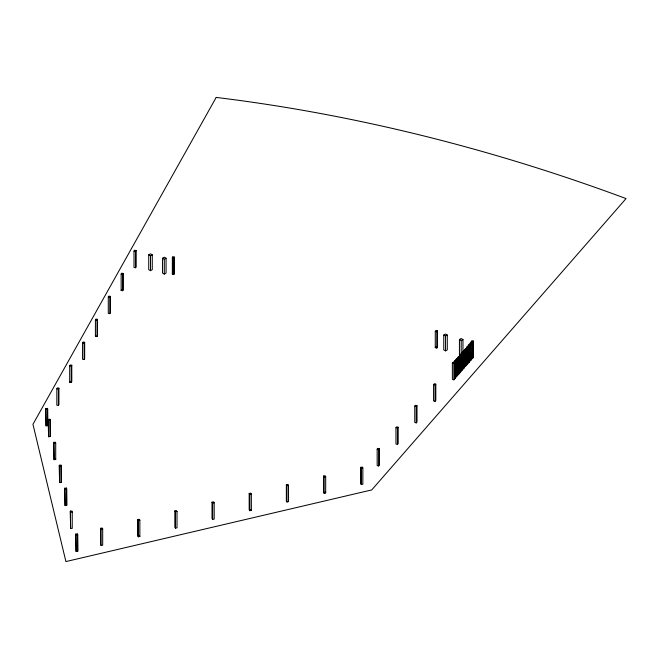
<?xml version="1.0" encoding="UTF-8"?>
<svg xmlns="http://www.w3.org/2000/svg" width="659" height="659" viewBox="0 0 659 659"><rect width="100%" height="100%" fill="white"/><g stroke="black" fill="none" stroke-linecap="round" stroke-linejoin="round"><path stroke-width="0.99" d="M56.831 388.818L57.341 387.904L58.923 388.2L58.923 404.527L58.412 405.45L56.831 405.153L56.831 388.818L58.412 389.115L58.923 388.2M69.689 365.869L70.208 364.954L71.79 365.251L71.79 381.586L71.279 382.5L69.689 382.204L69.689 365.869L71.279 366.165L71.79 365.251M82.556 342.919L83.067 342.005L84.657 342.301L84.657 358.636L84.138 359.55L82.556 359.254L82.556 342.919L84.138 343.215L84.657 342.301M95.415 319.969L95.934 319.055L97.516 319.351L97.516 335.686L97.005 336.601L95.415 336.304L95.415 319.969L97.005 320.266L97.516 319.351M108.282 297.028L108.793 296.105L110.382 296.402L110.382 312.737L109.872 313.651L108.282 313.354L108.282 297.028L109.872 297.324L110.382 296.402M121.149 274.078L121.66 273.164L123.241 273.46L123.241 289.787L122.731 290.71L121.149 290.413L121.149 274.078L122.731 274.375L123.241 273.46M134.008 251.128L134.518 250.214L136.108 250.511L136.108 266.846L135.597 267.76L134.008 267.463L134.008 251.128L135.597 251.425L136.108 250.511M69.689 382.204L70.208 381.289M95.415 336.304L95.934 335.39M121.149 290.413L121.66 289.49M172.337 257.751L172.847 256.837L174.429 257.134L174.429 273.469L173.918 274.383L172.337 274.086L172.337 257.751L173.918 258.048L174.429 257.134M172.337 274.086L172.847 273.172L172.847 256.837M435.278 331.304L436.027 330.447L437.518 330.876L437.518 347.211L436.769 348.067L435.278 347.639L435.278 331.304L436.769 331.741L437.518 330.876M435.278 347.639L436.027 346.774M377.162 449.207L377.912 448.342L379.403 448.779L379.403 465.114L378.653 465.971L377.162 465.534L377.162 449.207L378.653 449.636L379.403 448.779M395.96 427.666L396.718 426.801L398.201 427.238L398.201 443.573L397.451 444.43L395.96 444.001L395.96 427.666L397.451 428.095L398.201 427.238M414.766 406.125L415.516 405.269L417.007 405.697L417.007 422.032L416.257 422.889L414.766 422.46L414.766 406.125L416.257 406.562L417.007 405.697M433.564 384.584L434.314 383.727L435.805 384.156L435.805 400.491L435.055 401.347L433.564 400.919L433.564 384.584L435.055 385.021L435.805 384.156M454.595 362.524L454.611 378.95L453.853 379.815L452.371 379.378L452.371 363.043L453.12 362.186L454.611 362.623M455.114 360.506L454.084 361.684L455.394 360.58L455.394 376.915L455.394 360.58M455.863 370.869L455.863 359.641L456.901 358.463L456.901 374.798M457.931 374.015L457.651 357.598L458.68 356.42L458.961 358.545M459.43 355.563L460.74 354.46L460.74 370.795L459.71 371.973L459.43 355.563L460.74 354.46M465.056 365.852L464.776 349.435L466.086 348.339L465.056 349.517L465.279 366.61L466.317 365.432L466.317 349.097L465.007 350.201L466.317 349.097M466.556 349.435L466.556 347.4L467.865 346.296L467.865 362.631L466.836 363.809M468.615 361.766L468.335 345.357L469.373 344.171L469.645 360.588M470.122 354.542L470.122 343.314L471.152 342.136L470.402 343.397L470.625 360.489L471.663 359.303L471.663 342.977L470.345 344.072L471.663 342.977M457.404 359.303L456.094 360.407L457.404 359.303L457.404 375.638L456.374 376.816L456.143 359.723L457.173 358.545M459.183 357.26L457.873 358.364L459.183 357.26L459.183 373.595L458.153 374.773L457.931 357.68L458.961 356.503M462.519 352.417L461.209 353.521L462.519 352.417L462.239 368.669M464.307 350.382L462.997 351.478L464.307 350.382L464.307 366.709M467.865 346.296L466.556 347.4M469.875 345.011L468.565 346.115L469.875 345.011L469.875 361.346L468.846 362.532L468.615 345.44L469.645 344.253M453.614 363.01L471.622 342.392L472.174 342.548L472.174 343.743L454.842 363.603M454.315 362.442L455.624 361.346L455.624 377.673L454.595 378.859L455.344 377.599L455.344 361.264M460.69 355.143L459.661 356.321L460.971 355.217L460.69 371.47L459.941 372.739L460.971 371.552L460.971 355.217M461.44 354.278L462.75 353.183L462.75 369.51L461.72 370.696L461.44 354.278L462.75 353.183M463.219 352.236L464.529 351.14L464.529 367.475L463.499 368.653L463.219 352.236L464.529 351.14M466.786 348.158L468.096 347.054L468.096 363.389L467.066 364.567L466.786 348.158L468.096 347.054M453.853 379.815L453.853 363.48L455.624 361.346M472.66 341.939L473.409 341.082L471.918 340.645L471.169 341.51L472.66 341.939L472.66 358.274L471.169 357.837M454.842 362.409L472.174 342.548M454.949 372.178L465.616 359.954M467.618 357.664L470.954 353.842M454.842 373.101L472.174 353.24L471.622 353.076M454.842 374.296L472.174 354.435L472.174 353.24M457.873 374.699L459.183 373.595M463.219 368.57L464.529 367.475M465.007 366.528L466.037 365.35M466.786 364.493L467.816 363.307L467.816 346.972M468.565 362.45L469.595 361.264L469.595 344.937M470.345 360.407L471.663 359.303M472.66 358.274L473.409 357.417L473.409 341.082M148.728 254.844L150.499 253.822L152.27 254.844L152.27 269.663L150.499 270.684L148.728 269.663L148.728 254.844L150.499 255.865L152.27 254.844M162.534 258.237L164.297 257.216L166.068 258.237L166.068 273.065L164.297 274.086L162.534 273.065L162.534 258.237L164.297 259.259L166.068 258.237M443.762 335.044L445.533 334.022L447.296 335.044L447.296 349.863L445.533 350.885L443.762 349.863L443.762 335.044L445.533 336.065L447.296 335.044M459.438 354.361L459.438 339.533L461.209 338.512L462.972 339.533L462.972 353.372M459.438 339.533L461.209 340.555L462.972 339.533M100.514 528.312L102.063 527.95L102.689 528.839L102.689 545.174L101.14 545.537L100.514 544.639L100.514 528.312L101.14 529.202L101.14 545.537M137.682 519.605L139.222 519.243L139.856 520.132L139.856 536.467L138.308 536.83L137.682 535.932L137.682 519.605L138.308 520.495L138.308 536.83M174.849 510.898L176.39 510.536L177.016 511.425L177.016 527.76L175.475 528.123L174.849 527.225L174.849 510.898L175.475 511.788L175.475 528.123M212.017 502.183L213.557 501.829L214.183 502.718L214.183 519.053L212.643 519.407L212.017 518.518L212.017 502.183L212.643 503.081L212.643 519.407M249.184 493.476L250.725 493.121L251.351 494.011L251.351 510.338L249.81 510.7L249.184 509.811L249.184 493.476L249.81 494.374L249.81 510.7M286.352 484.769L287.892 484.406L288.518 485.304L288.518 501.631L286.978 501.993L286.352 501.104L286.352 484.769L286.978 485.667L286.978 501.993M323.52 476.062L325.06 475.699L325.686 476.597L325.686 492.924L324.146 493.286L323.52 492.397L323.52 476.062L324.146 476.959L324.146 493.286M360.687 467.355L362.228 466.992L362.854 467.89L362.854 484.217L361.313 484.579L360.687 483.69L360.687 467.355L361.313 468.252L361.313 484.579M101.14 529.202L102.689 528.839M138.308 520.495L139.856 520.132M175.475 511.788L177.016 511.425M212.643 503.081L214.183 502.718M249.81 494.374L251.351 494.011M286.978 485.667L288.518 485.304M324.146 476.959L325.686 476.597M361.313 468.252L362.854 467.89M45.833 408.539L47.481 408.407L47.712 409.354L47.712 425.689L46.064 425.821L45.833 408.539L46.064 425.821M46.064 409.486L47.712 409.354M48.321 419.429L49.969 419.297L50.199 420.244L50.199 436.579L48.552 436.711L48.321 419.429L48.552 436.711M48.552 420.376L50.199 420.244M53.832 442.362L55.48 442.23L55.71 443.186L55.71 459.521L54.054 459.652L53.832 442.362L54.054 459.652M54.054 443.318L55.71 443.186M59.335 465.303L60.982 465.172L61.213 466.127L61.213 482.454L59.565 482.586L59.335 465.303L59.565 482.586M59.565 466.259L61.213 466.127M64.846 488.245L66.493 488.105L66.724 489.06L66.724 505.395L65.068 505.527L64.846 488.245L65.068 505.527M65.068 489.192L66.724 489.06M70.348 511.178L71.996 511.046L72.226 512.002L72.226 528.337L70.579 528.469L70.348 511.178L70.579 528.469M70.579 512.134L72.226 512.002M75.859 534.12L77.507 533.988L77.737 534.935L77.737 551.27L76.082 551.402L75.859 534.12L76.082 551.402M76.082 535.067L77.737 534.935M471.622 354.27L472.174 354.435M470.402 359.732L470.122 356.585M467.865 362.631L467.585 346.214M452.371 363.043L453.853 363.48M463.269 367.895L462.997 354.542M462.75 369.51L462.47 353.1M461.489 369.93L461.209 356.585M460.74 370.795L460.46 354.377M457.404 375.638L457.124 359.221M456.143 376.058L455.863 372.912M325.06 492.034L325.686 492.924M250.725 509.448L251.351 510.338M139.222 535.569L139.856 536.467M47.712 425.689L47.481 408.407M50.199 436.579L49.969 419.297M55.48 458.565L55.71 459.521M61.213 482.454L60.982 465.172M66.724 505.395L66.493 488.105M77.737 551.27L77.507 533.988M470.625 344.155L470.625 360.489M468.846 346.197L468.846 362.532M467.066 348.24L467.066 364.567M465.279 350.283L465.279 366.61M463.499 352.318L463.499 368.653M461.72 354.361L461.72 370.696M461.209 340.555L461.209 354.394M459.941 356.404L459.941 372.739M459.71 355.646L459.661 372.656M458.153 358.447L458.153 374.773M456.374 360.481L456.374 376.816M445.533 336.065L445.533 350.885M436.769 331.741L436.769 348.067M435.055 385.021L435.055 401.347M416.257 406.562L416.257 422.889M397.451 428.095L397.451 444.43M378.653 449.636L378.653 465.971M173.918 258.048L173.918 274.383M164.297 259.259L164.297 274.086M150.499 255.865L150.499 270.684M135.597 251.425L135.597 267.76M122.731 274.375L122.731 290.71M109.872 297.324L109.872 313.651M97.005 320.266L97.005 336.601M84.138 343.215L84.138 359.55M71.279 366.165L71.279 382.5M58.412 389.115L58.412 405.45M216.185 97.425L32.95 424.305L65.908 561.575L371.742 489.925L626.05 198.581A1599.731 1201.036 36.5 0 0 216.185 97.425"/></g></svg>
